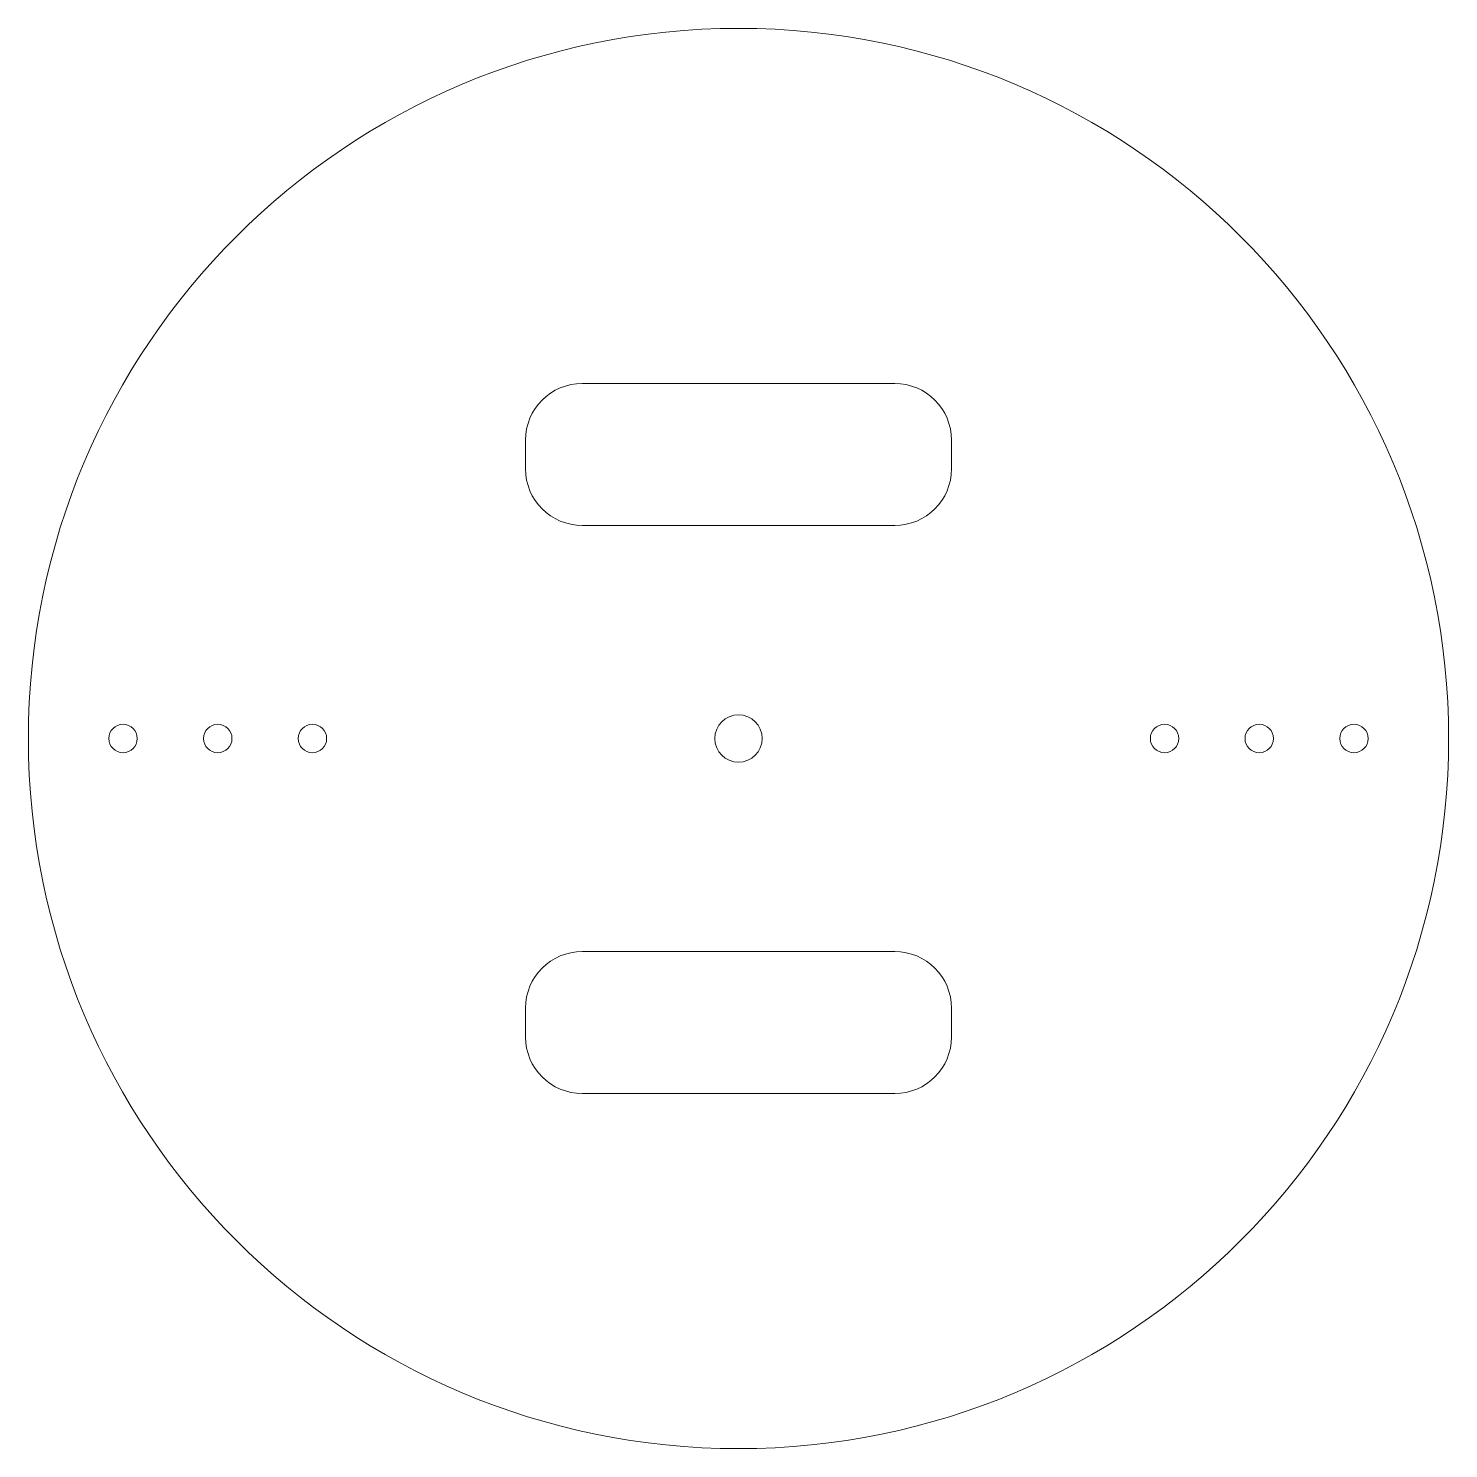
# Model space of a CAD drawing. Header units: millimetres. Extents: x -75 to 75, y -75 to 75.
import ezdxf

# ---------------------------------------------------------------- set-up
doc = ezdxf.new("R2010")
doc.units = ezdxf.units.MM

msp = doc.modelspace()

# ---------------------------------------------------------------- linework, layer by layer
at = {"color": 7, "linetype": 'Continuous', "lineweight": 15}
for p, q in [((16.5, 37.5), (-16.5, 37.5)), ((-22.5, 31.5), (-22.5, 28.5)), ((22.5, 28.5), (22.5, 31.5)), ((-16.5, 22.5), (16.5, 22.5)), ((16.5, -22.5), (-16.5, -22.5)), ((-22.5, -28.5), (-22.5, -31.5)), ((22.5, -31.5), (22.5, -28.5)), ((-16.5, -37.5), (16.5, -37.5))]:
    msp.add_line(p, q, dxfattribs=at)
for centre, radius in [((0, 0), 75), ((-65, 0), 1.5), ((-55, 0), 1.5), ((-45, 0), 1.5), ((0, 0), 2.5), ((45, 0), 1.5), ((55, 0), 1.5), ((65, 0), 1.5)]:
    msp.add_circle(centre, radius, dxfattribs=at)
for centre, start, end in [((-16.5, 31.5), 90, 180), ((16.5, 31.5), 0, 90), ((-16.5, 28.5), 180, 270), ((16.5, 28.5), 270, 0), ((-16.5, -28.5), 90, 180), ((16.5, -28.5), 0, 90), ((-16.5, -31.5), 180, 270), ((16.5, -31.5), 270, 0)]:
    msp.add_arc(centre, 6, start, end, dxfattribs=at)

doc.saveas('drawing.dxf')
